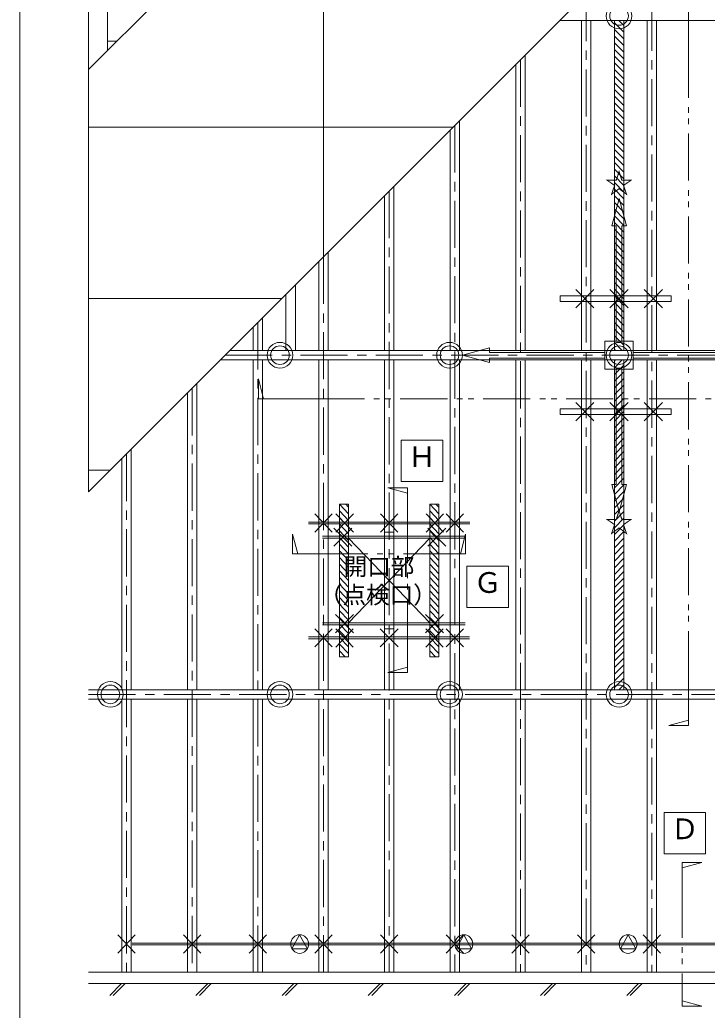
# Model space of a CAD drawing. Units: millimetres on the paper, enlarged 20 times, with parts at other scales. Extents: x -4155 to 4045, y -2866 to 2834.
# Drawn here: x -4155 to -2695, y -930 to 1172 of the extents above; entities that cross this region are included whole.
import ezdxf
from ezdxf.enums import TextEntityAlignment as Align

# ---------------------------------------------------------------- set-up
doc = ezdxf.new("R2010")
doc.units = ezdxf.units.MM
doc.header["$LTSCALE"] = 20
doc.linetypes.add('CHAIN1', pattern=[8, 5, -1, 1, -1])
doc.linetypes.add('DOUBLE_CHAIN1', pattern=[8.8, 5, -1, 0.6, -0.6, 0.6, -1])
for name, color, linetype, lineweight in [('0-0_基本', 7, 'Continuous', 9), ('0-1_軸組', 7, 'Continuous', 9), ('0-2_インサート', 7, 'Continuous', 9), ('0-3_文字', 7, 'Continuous', 9), ('0-4_ブレース', 7, 'Continuous', 9), ('0-5_仕上', 7, 'Continuous', 9), ('F-0_図枠', 7, 'Continuous', 9)]:
    doc.layers.add(name, color=color, linetype=linetype, lineweight=lineweight)
doc.styles.add('ＭＳ ゴシック', font='')
doc.styles.get('ＭＳ ゴシック').set_extended_font_data('MS Gothic')

msp = doc.modelspace()

# ---------------------------------------------------------------- linework, layer by layer
at = {"layer": '0-0_基本', "color": 4, "linetype": 'CHAIN1'}
for p, q in [((-2812.81, 1366.61), (-2812.81, -849.29)), ((-2952.27, 1227.15), (-2952.27, -849.29)), ((-3091.73, 1087.69), (-3091.73, -849.29)), ((-3231.19, 948.23), (-3231.19, -849.29)), ((-3370.65, 808.77), (-3370.65, -849.29)), ((-3510.11, 669.31), (-3510.11, -849.29)), ((-3649.57, 529.85), (-3649.57, -849.29)), ((-3718.85, 460.57), (-1808.94, 460.57)), ((-3789.03, 390.39), (-3789.03, -849.29)), ((-3928.49, 250.93), (-3928.49, -849.29)), ((-4008.94, -259.43), (-1808.94, -259.43))]:
    msp.add_line(p, q, dxfattribs=at)
at = {"layer": '0-0_基本'}
for p, q in [((-2974.61, 561.3), (-2936.07, 599.84)), ((-2974.61, 599.84), (-2936.07, 561.3)), ((-2901.81, 561.3), (-2863.27, 599.84)), ((-2901.81, 599.84), (-2863.27, 561.3)), ((-2829.01, 561.3), (-2790.47, 599.84)), ((-2829.01, 599.84), (-2790.47, 561.3)), ((-2974.61, 359.84), (-2936.07, 321.3)), ((-2974.61, 321.3), (-2936.07, 359.84)), ((-2901.81, 359.84), (-2863.27, 321.3)), ((-2901.81, 321.3), (-2863.27, 359.84)), ((-2829.01, 359.84), (-2790.47, 321.3)), ((-2829.01, 321.3), (-2790.47, 359.84)), ((-3541.96, 106.46), (-3199.42, 106.46)), ((-3528.56, 85.19), (-3491.65, 123.73)), ((-3528.56, 123.73), (-3491.65, 85.19)), ((-3483.63, 85.19), (-3446.72, 123.73)), ((-3483.63, 123.73), (-3446.72, 85.19)), ((-3389.1, 85.19), (-3352.19, 123.73)), ((-3389.1, 123.73), (-3352.19, 85.19)), ((-3292.07, 85.19), (-3255.16, 123.73)), ((-3292.07, 123.73), (-3255.16, 85.19)), ((-3249.64, 85.19), (-3212.73, 123.73)), ((-3249.64, 123.73), (-3212.73, 85.19)), ((-3541.96, 102.46), (-3199.42, 102.46)), ((-3488.42, 93.57), (-3449.88, 55.04)), ((-3488.42, 55.04), (-3449.88, 93.57)), ((-3288.56, 93.6), (-3250.02, 55.06)), ((-3288.56, 55.06), (-3250.02, 93.6)), ((-3512.25, 76.3), (-3209.32, 76.3)), ((-3512.25, 72.3), (-3209.32, 72.3)), ((-3484.76, -90.11), (-3446.22, -128.65)), ((-3484.76, -128.65), (-3446.22, -90.11)), ((-3293.59, -128.67), (-3255.06, -90.14)), ((-3293.59, -90.14), (-3255.06, -128.67)), ((-3528.56, -158.81), (-3491.65, -120.27)), ((-3528.56, -120.27), (-3491.65, -158.81)), ((-3512.25, -107.7), (-3209.32, -107.7)), ((-3512.25, -111.7), (-3209.32, -111.7)), ((-3483.95, -159.05), (-3447.04, -120.51)), ((-3483.95, -120.51), (-3447.04, -159.05)), ((-3389.92, -158.81), (-3351.38, -120.27)), ((-3389.92, -120.27), (-3351.38, -158.81)), ((-3292.78, -159.05), (-3255.87, -120.51)), ((-3292.78, -120.51), (-3255.87, -159.05)), ((-3249.64, -158.81), (-3212.73, -120.27)), ((-3249.64, -120.27), (-3212.73, -158.81)), ((-3541.96, -137.54), (-3200.38, -137.54)), ((-3541.96, -141.54), (-3200.38, -141.54)), ((-3946.94, -808.56), (-3910.03, -770.02)), ((-3946.94, -770.02), (-3910.03, -808.56)), ((-3807.48, -808.56), (-3770.57, -770.02)), ((-3807.48, -770.02), (-3770.57, -808.56)), ((-3668.02, -808.56), (-3631.11, -770.02)), ((-3668.02, -770.02), (-3631.11, -808.56)), ((-3528.56, -808.56), (-3491.65, -770.02)), ((-3528.56, -770.02), (-3491.65, -808.56)), ((-3389.1, -808.56), (-3352.19, -770.02)), ((-3389.1, -770.02), (-3352.19, -808.56)), ((-3249.64, -770.02), (-3212.73, -808.56)), ((-3249.64, -808.56), (-3212.73, -770.02)), ((-3110.18, -770.02), (-3073.27, -808.56)), ((-3110.18, -808.56), (-3073.27, -770.02)), ((-2970.72, -770.02), (-2933.81, -808.56)), ((-2970.72, -808.56), (-2933.81, -770.02)), ((-2831.26, -770.02), (-2794.35, -808.56)), ((-2831.26, -808.56), (-2794.35, -770.02)), ((-3916.17, -787.29), (-1808.94, -787.29)), ((-3916.17, -791.29), (-1808.94, -791.29)), ((-4008.94, -849.29), (-1808.94, -849.29)), ((-1784.94, -873.29), (-4008.94, -873.29)), ((-3963.77, -898.31), (-3938.75, -873.29)), ((-3956.32, -898.31), (-3931.3, -873.29)), ((-3780.86, -898.31), (-3755.83, -873.29)), ((-3773.4, -898.31), (-3748.38, -873.29)), ((-3597.94, -898.31), (-3572.92, -873.29)), ((-3590.49, -898.31), (-3565.47, -873.29)), ((-3415.03, -898.31), (-3390.01, -873.29)), ((-3407.58, -898.31), (-3382.56, -873.29)), ((-3232.12, -898.31), (-3207.09, -873.29)), ((-3224.67, -898.31), (-3199.64, -873.29)), ((-3049.2, -898.31), (-3024.18, -873.29)), ((-3041.75, -898.31), (-3016.73, -873.29)), ((-2866.29, -898.31), (-2841.27, -873.29)), ((-2858.84, -898.31), (-2833.82, -873.29))]:
    msp.add_line(p, q, dxfattribs=at)
at = {"layer": '0-1_軸組'}
for p, q in [((-1808.94, 1170.57), (-3008.85, 1170.57)), ((-2962.27, 1170.57), (-2962.27, 470.57)), ((-2942.27, 1170.57), (-2942.27, 470.57)), ((-2892.54, 470.57), (-2892.54, 1170.57)), ((-2892.54, 1166.15), (-2872.54, 1146.15)), ((-2882.81, 1170.57), (-2872.54, 1160.29)), ((-2872.54, 1170.57), (-2872.54, 470.57)), ((-2822.81, 1170.57), (-2822.81, 470.57)), ((-2802.81, 1170.57), (-2802.81, 470.57)), ((-2892.54, 1152.01), (-2872.54, 1132.01)), ((-2892.54, 1137.87), (-2872.54, 1117.87)), ((-2892.54, 1123.72), (-2872.54, 1103.72)), ((-3081.73, 1097.69), (-3081.73, 470.57)), ((-2892.54, 1109.58), (-2872.54, 1089.58)), ((-2892.54, 1095.44), (-2872.54, 1075.44)), ((-3101.73, 1077.69), (-3101.73, 470.57)), ((-2892.54, 1081.3), (-2872.54, 1061.3)), ((-2892.54, 1067.16), (-2872.54, 1047.16)), ((-2892.54, 1053.01), (-2872.54, 1033.01)), ((-2892.54, 1038.87), (-2872.54, 1018.87)), ((-2892.54, 1024.73), (-2872.54, 1004.73)), ((-2892.54, 1010.59), (-2872.54, 990.59)), ((-2892.54, 996.44), (-2872.54, 976.44)), ((-2892.54, 982.3), (-2872.54, 962.3)), ((-2892.54, 968.16), (-2872.54, 948.16)), ((-3221.19, 958.23), (-3221.19, 470.57)), ((-2892.54, 954.02), (-2872.54, 934.02)), ((-3241.19, 938.23), (-3241.19, 470.57)), ((-2892.54, 939.88), (-2872.54, 919.88)), ((-2892.54, 925.73), (-2872.54, 905.73)), ((-2892.54, 911.59), (-2872.54, 891.59)), ((-2892.54, 897.45), (-2872.54, 877.45)), ((-2892.54, 883.31), (-2872.54, 863.31)), ((-2892.54, 869.17), (-2872.54, 849.17)), ((-2892.54, 855.02), (-2872.54, 835.02)), ((-2892.54, 840.88), (-2872.54, 820.88)), ((-2892.54, 826.74), (-2872.54, 806.74)), ((-3360.65, 818.77), (-3360.65, 470.57)), ((-2892.54, 812.6), (-2872.54, 792.6)), ((-3380.65, 798.77), (-3380.65, 470.57)), ((-2892.54, 798.45), (-2872.54, 778.45)), ((-2892.54, 784.31), (-2872.54, 764.31)), ((-2892.54, 770.17), (-2872.54, 750.17)), ((-2892.54, 756.03), (-2872.54, 736.03)), ((-2892.54, 741.89), (-2872.54, 721.89)), ((-2892.54, 727.74), (-2872.54, 707.74)), ((-2892.54, 713.6), (-2872.54, 693.6)), ((-2892.54, 699.46), (-2872.54, 679.46)), ((-3500.11, 679.31), (-3500.11, 470.57)), ((-2892.54, 685.32), (-2872.54, 665.32)), ((-3520.11, 659.31), (-3520.11, 470.57)), ((-2892.54, 671.18), (-2872.54, 651.18)), ((-2892.54, 657.03), (-2872.54, 637.03)), ((-2892.54, 642.89), (-2872.54, 622.89)), ((-2892.54, 628.75), (-2872.54, 608.75)), ((-2892.54, 614.61), (-2872.54, 594.61)), ((-3589.84, 589.58), (-3589.84, 470.57)), ((-3569.84, 609.58), (-3569.84, 470.57)), ((-2892.54, 600.46), (-2872.54, 580.46)), ((-3007.28, 586.57), (-2771.58, 586.57)), ((-3007.28, 586.57), (-3007.28, 574.57)), ((-3007.28, 574.57), (-2771.58, 574.57)), ((-2892.54, 586.32), (-2872.54, 566.32)), ((-2892.54, 572.18), (-2872.54, 552.18)), ((-2771.58, 586.57), (-2771.58, 574.57)), ((-2892.54, 558.04), (-2872.54, 538.04)), ((-3639.57, 539.85), (-3639.57, 470.57)), ((-2892.54, 543.9), (-2872.54, 523.9)), ((-2892.54, 529.75), (-2872.54, 509.75)), ((-3659.57, 519.85), (-3659.57, 470.57)), ((-2892.54, 515.61), (-2872.54, 495.61)), ((-2892.54, 501.47), (-2872.54, 481.47)), ((-2892.54, 487.33), (-2875.78, 470.57)), ((-1808.94, 470.57), (-3708.85, 470.57)), ((-2892.54, 473.19), (-2889.92, 470.57)), ((-1808.94, 450.57), (-3728.85, 450.57)), ((-3659.57, 450.57), (-3659.57, -249.43)), ((-3639.57, 450.57), (-3639.57, -249.43)), ((-3520.11, 450.57), (-3520.11, -249.43)), ((-3500.11, 450.57), (-3500.11, -249.43)), ((-3380.65, 450.57), (-3380.65, -249.43)), ((-3360.65, 450.57), (-3360.65, -249.43)), ((-3241.19, 450.57), (-3241.19, -249.43)), ((-3221.19, 450.57), (-3221.19, -249.43)), ((-3101.73, 450.57), (-3101.73, -249.43)), ((-3081.73, 450.57), (-3081.73, -249.43)), ((-2962.27, 450.57), (-2962.27, -249.43)), ((-2942.27, 450.57), (-2942.27, -249.43)), ((-2892.54, 447.95), (-2889.92, 450.57)), ((-2892.54, 450.57), (-2892.54, -249.43)), ((-2892.54, 433.81), (-2875.78, 450.57)), ((-2872.54, -249.43), (-2872.54, 450.57)), ((-2822.81, 450.57), (-2822.81, -249.43)), ((-2802.81, 450.57), (-2802.81, -249.43)), ((-2892.54, 419.67), (-2872.54, 439.67)), ((-2892.54, 405.52), (-2872.54, 425.52)), ((-3779.03, 400.39), (-3779.03, -249.43)), ((-2892.54, 391.38), (-2872.54, 411.38)), ((-3799.03, 380.39), (-3799.03, -249.43)), ((-2892.54, 377.24), (-2872.54, 397.24)), ((-2892.54, 363.1), (-2872.54, 383.1)), ((-2892.54, 348.95), (-2872.54, 368.95)), ((-2892.54, 334.81), (-2872.54, 354.81)), ((-2892.54, 320.67), (-2872.54, 340.67)), ((-2771.58, 334.57), (-2771.58, 346.57)), ((-3007.28, 334.57), (-2771.58, 334.57)), ((-2892.54, 306.53), (-2872.54, 326.53)), ((-2892.54, 292.39), (-2872.54, 312.39)), ((-2892.54, 278.24), (-2872.54, 298.24)), ((-2892.54, 264.1), (-2872.54, 284.1)), ((-3918.49, 260.93), (-3918.49, -249.43)), ((-2892.54, 249.96), (-2872.54, 269.96)), ((-2892.54, 235.82), (-2872.54, 255.82)), ((-3938.49, 240.93), (-3938.49, -249.43)), ((-2892.54, 221.68), (-2872.54, 241.68)), ((-2892.54, 207.53), (-2872.54, 227.53)), ((-2892.54, 193.39), (-2872.54, 213.39)), ((-2892.54, 179.25), (-2872.54, 199.25)), ((-2892.54, 165.11), (-2872.54, 185.11)), ((-2892.54, 150.96), (-2872.54, 170.96)), ((-3361.07, 154.46), (-3361.07, 85.19)), ((-2892.54, 136.82), (-2872.54, 156.82)), ((-3476.01, 144.46), (-3456.85, 144.46)), ((-3476.01, -179.54), (-3476.01, 144.46)), ((-3476.01, 144.05), (-3456.85, 124.05)), ((-3476.01, 129.91), (-3456.85, 109.91)), ((-3462.85, 144.46), (-3456.85, 138.2)), ((-3456.85, 144.46), (-3456.85, -179.54)), ((-3284.44, 144.46), (-3265.29, 144.46)), ((-3284.44, -179.54), (-3284.44, 144.46)), ((-3284.44, 144.05), (-3265.29, 124.05)), ((-3284.44, 129.91), (-3265.29, 109.91)), ((-3271.29, 144.46), (-3265.29, 138.2)), ((-3265.29, 144.46), (-3265.29, -179.54)), ((-2892.54, 122.68), (-2872.54, 142.68)), ((-2892.54, 108.54), (-2872.54, 128.54)), ((-3476.01, 115.77), (-3456.85, 95.77)), ((-3284.44, 115.77), (-3265.29, 95.77)), ((-2892.54, 94.4), (-2872.54, 114.4)), ((-3476.01, 101.63), (-3456.85, 81.63)), ((-3476.01, 87.49), (-3456.85, 67.49)), ((-3284.44, 101.63), (-3265.29, 81.63)), ((-3284.44, 87.49), (-3265.29, 67.49)), ((-2892.54, 80.25), (-2872.54, 100.25)), ((-2892.54, 66.11), (-2872.54, 86.11)), ((-3476.01, 73.34), (-3456.85, 53.34)), ((-3284.44, 73.34), (-3265.29, 53.34)), ((-2892.54, 51.97), (-2872.54, 71.97)), ((-3476.01, 59.2), (-3456.85, 39.2)), ((-3476.01, 45.06), (-3456.85, 25.06)), ((-3284.44, 59.2), (-3265.29, 39.2)), ((-3284.44, 45.06), (-3265.29, 25.06)), ((-2892.54, 37.83), (-2872.54, 57.83)), ((-2892.54, 23.69), (-2872.54, 43.69)), ((-3476.01, 30.92), (-3456.85, 10.92)), ((-3284.44, 30.92), (-3265.29, 10.92)), ((-2892.54, 9.54), (-2872.54, 29.54)), ((-3476.01, 16.78), (-3456.85, -3.22)), ((-3476.01, 2.63), (-3456.85, -17.37)), ((-3284.44, 16.78), (-3265.29, -3.22)), ((-3284.44, 2.63), (-3265.29, -17.37)), ((-2892.54, -4.6), (-2872.54, 15.4)), ((-2892.54, -18.74), (-2872.54, 1.26)), ((-3476.01, -11.51), (-3456.85, -31.51)), ((-3284.44, -11.51), (-3265.29, -31.51)), ((-2892.54, -32.88), (-2872.54, -12.88)), ((-3476.01, -25.65), (-3456.85, -45.65)), ((-3476.01, -39.79), (-3456.85, -59.79)), ((-3284.44, -25.65), (-3265.29, -45.65)), ((-3284.44, -39.79), (-3265.29, -59.79)), ((-2892.54, -47.02), (-2872.54, -27.02)), ((-2892.54, -61.17), (-2872.54, -41.17)), ((-3476.01, -53.94), (-3456.85, -73.94)), ((-3284.44, -53.94), (-3265.29, -73.94)), ((-2892.54, -75.31), (-2872.54, -55.31)), ((-3476.01, -68.08), (-3456.85, -88.08)), ((-3476.01, -82.22), (-3456.85, -102.22)), ((-3284.44, -68.08), (-3265.29, -88.08)), ((-3284.44, -82.22), (-3265.29, -102.22)), ((-2892.54, -89.45), (-2872.54, -69.45)), ((-2892.54, -103.59), (-2872.54, -83.59)), ((-3476.01, -96.36), (-3456.85, -116.36)), ((-3284.44, -96.36), (-3265.29, -116.36)), ((-2892.54, -117.74), (-2872.54, -97.74)), ((-3476.01, -110.5), (-3456.85, -130.5)), ((-3476.01, -124.65), (-3456.85, -144.65)), ((-3380.23, -120.27), (-3361.07, -120.27)), ((-3284.44, -110.5), (-3265.29, -130.5)), ((-3284.44, -124.65), (-3265.29, -144.65)), ((-2892.54, -131.88), (-2872.54, -111.88)), ((-2892.54, -146.02), (-2872.54, -126.02)), ((-3476.01, -138.79), (-3456.85, -158.79)), ((-3284.44, -138.79), (-3265.29, -158.79)), ((-2892.54, -160.16), (-2872.54, -140.16)), ((-3476.01, -152.93), (-3456.85, -172.93)), ((-3476.01, -167.07), (-3464.07, -179.54)), ((-3284.44, -152.93), (-3265.29, -172.93)), ((-3284.44, -167.07), (-3272.5, -179.54)), ((-2892.54, -174.3), (-2872.54, -154.3)), ((-3456.85, -179.54), (-3476.01, -179.54)), ((-3265.29, -179.54), (-3284.44, -179.54)), ((-2892.54, -188.45), (-2872.54, -168.45)), ((-2892.54, -202.59), (-2872.54, -182.59)), ((-2892.54, -216.73), (-2872.54, -196.73)), ((-2892.54, -230.87), (-2872.54, -210.87)), ((-2892.54, -245.01), (-2872.54, -225.01)), ((-1808.94, -249.43), (-4008.94, -249.43)), ((-2882.81, -249.43), (-2872.54, -239.16)), ((-1808.94, -269.43), (-4008.94, -269.43)), ((-3938.49, -269.43), (-3938.49, -849.29)), ((-3918.49, -269.43), (-3918.49, -849.29)), ((-3799.03, -269.43), (-3799.03, -849.29)), ((-3779.03, -269.43), (-3779.03, -849.29)), ((-3659.57, -269.43), (-3659.57, -849.29)), ((-3639.57, -269.43), (-3639.57, -849.29)), ((-3520.11, -269.43), (-3520.11, -849.29)), ((-3500.11, -269.43), (-3500.11, -849.29)), ((-3380.65, -269.43), (-3380.65, -849.29)), ((-3360.65, -269.43), (-3360.65, -849.29)), ((-3241.19, -269.43), (-3241.19, -849.29)), ((-3221.19, -269.43), (-3221.19, -849.29)), ((-3101.73, -269.43), (-3101.73, -849.29)), ((-3081.73, -269.43), (-3081.73, -849.29)), ((-2962.27, -269.43), (-2962.27, -849.29)), ((-2942.27, -269.43), (-2942.27, -849.29)), ((-2822.81, -269.43), (-2822.81, -849.29)), ((-2802.81, -269.43), (-2802.81, -849.29))]:
    msp.add_line(p, q, dxfattribs=at)
for points in [[(-3007.28, 334.57), (-3007.28, 346.57), (-2771.58, 346.57)], [(-3380.23, 154.46), (-3380.23, 85.19), (-3361.07, 85.19)]]:
    msp.add_lwpolyline(points, dxfattribs=at)
at = {"layer": '0-2_インサート'}
for p, q in [((-3560.68, -769.51), (-3577.09, -799.18)), ((-3544.28, -799.18), (-3560.68, -769.51)), ((-3212.03, -769.51), (-3228.44, -799.18)), ((-3212.03, -769.51), (-3228.44, -799.18)), ((-3195.63, -799.18), (-3212.03, -769.51)), ((-3195.63, -799.18), (-3212.03, -769.51)), ((-2863.38, -769.51), (-2879.79, -799.18)), ((-2846.98, -799.18), (-2863.38, -769.51)), ((-3577.09, -799.18), (-3544.28, -799.18)), ((-3228.44, -799.18), (-3195.63, -799.18)), ((-3228.44, -799.18), (-3195.63, -799.18)), ((-2879.79, -799.18), (-2846.98, -799.18))]:
    msp.add_line(p, q, dxfattribs=at)
for centre, radius in [((-2882.54, 1180.57), 27.25), ((-2882.54, 1180.57), 19.78), ((-3602.54, 460.57), 27.25), ((-3242.54, 460.57), 27.25), ((-2882.54, 460.57), 27.25), ((-3602.54, 460.57), 19.78), ((-3242.54, 460.57), 19.78), ((-2882.54, 460.57), 19.78), ((-3962.54, -259.43), 27.25), ((-3962.54, -259.43), 19.78), ((-3602.54, -259.43), 27.25), ((-3602.54, -259.43), 19.78), ((-3242.54, -259.43), 27.25), ((-3242.54, -259.43), 19.78), ((-2882.54, -259.43), 27.25), ((-2882.54, -259.43), 19.78)]:
    msp.add_circle(centre, radius, dxfattribs=at)
for centre in [(-3560.68, -789.29), (-3212.03, -789.29), (-3212.03, -789.29), (-2863.38, -789.29)]:
    msp.add_ellipse(centre, major_axis=(0, 19.78), ratio=0.95783, dxfattribs=at)
at = {"layer": '0-3_文字'}
for p, q in [((-2735.17, 1107.05), (-2735.17, 1232.45)), ((-3648.36, 410.05), (-3637.14, 368.2)), ((-3648.36, 368.2), (-3648.36, 410.05)), ((-3522.96, 368.2), (-3648.36, 368.2)), ((-3344.91, 280.12), (-3256.91, 280.12)), ((-3344.91, 192.12), (-3344.91, 280.12)), ((-3256.91, 280.12), (-3256.91, 192.12)), ((-3256.91, 192.12), (-3344.91, 192.12)), ((-3373.73, 178.96), (-3331.88, 167.74)), ((-3331.88, 178.96), (-3373.73, 178.96)), ((-3331.88, 178.96), (-3331.88, 118.96)), ((-3576.01, 80.97), (-3564.8, 39.12)), ((-3576.01, 39.12), (-3576.01, 80.97)), ((-3208.27, 80.97), (-3219.48, 39.12)), ((-3208.27, 39.12), (-3208.27, 80.97)), ((-3576.01, 39.12), (-3516.01, 39.12)), ((-3208.27, 39.12), (-3268.27, 39.12)), ((-3205.45, 13.07), (-3117.45, 13.07)), ((-3205.45, -74.93), (-3205.45, 13.07)), ((-3117.45, 13.07), (-3117.45, -74.93)), ((-3117.45, -74.93), (-3205.45, -74.93)), ((-3331.88, -212.65), (-3331.88, -152.65)), ((-3373.73, -212.65), (-3331.88, -201.44)), ((-2735.17, -200.17), (-2735.17, -325.56)), ((-3331.88, -212.65), (-3373.73, -212.65)), ((-2777.02, -325.56), (-2735.17, -314.35)), ((-2735.17, -325.56), (-2777.02, -325.56)), ((-2787.06, -509.8), (-2699.06, -509.8)), ((-2787.06, -597.8), (-2787.06, -509.8)), ((-2699.06, -509.8), (-2699.06, -597.8)), ((-2699.06, -597.8), (-2787.06, -597.8)), ((-2748.52, -616.12), (-2748.52, -676.12)), ((-2706.67, -616.12), (-2748.52, -627.34)), ((-2748.52, -616.12), (-2706.67, -616.12)), ((-2748.52, -861.16), (-2748.52, -921.16)), ((-2706.67, -921.16), (-2748.52, -909.95)), ((-2748.52, -921.16), (-2706.67, -921.16))]:
    msp.add_line(p, q, dxfattribs=at)
at = {"layer": '0-3_文字', "color": 4, "linetype": 'DOUBLE_CHAIN1'}
for p, q in [((-2735.17, 1107.05), (-2735.17, -200.17)), ((-3522.96, 368.2), (-2249.68, 368.2)), ((-3331.88, 118.96), (-3331.88, -152.65)), ((-3516.01, 39.12), (-3268.27, 39.12)), ((-2748.52, -676.12), (-2748.52, -861.16))]:
    msp.add_line(p, q, dxfattribs=at)
at = {"layer": '0-4_ブレース'}
for p, q in [((-3510.11, 669.31), (-3510.11, 1565.4)), ((-2882.54, 793.32), (-2898.07, 735.36)), ((-2882.54, 793.32), (-2867.01, 735.36)), ((-2888.54, 735.36), (-2898.07, 735.36)), ((-2888.54, 490.57), (-2888.54, 735.36)), ((-2867.01, 735.36), (-2876.54, 735.36)), ((-2876.54, 490.57), (-2876.54, 735.36)), ((-3215.29, 460.57), (-3157.34, 476.1)), ((-3157.34, 476.1), (-3157.34, 466.57)), ((-2912.54, 466.57), (-3157.34, 466.57)), ((-2852.54, 466.57), (-2607.74, 466.57)), ((-3215.29, 460.57), (-3157.34, 445.04)), ((-3157.34, 454.57), (-3157.34, 445.04)), ((-2912.54, 454.57), (-3157.34, 454.57)), ((-2852.54, 454.57), (-2607.74, 454.57)), ((-2876.54, 433.32), (-2888.54, 433.32)), ((-2876.54, 433.32), (-2888.54, 433.32)), ((-2888.54, 433.32), (-2888.54, 185.77)), ((-2888.54, 430.57), (-2888.54, 185.77)), ((-2876.54, 430.57), (-2876.54, 185.77)), ((-2876.54, 430.57), (-2876.54, 185.77)), ((-2882.54, 127.82), (-2898.07, 185.77)), ((-2898.07, 185.77), (-2888.54, 185.77)), ((-2882.54, 127.82), (-2898.07, 185.77)), ((-2888.54, 185.77), (-2898.07, 185.77)), ((-2882.54, 127.82), (-2867.01, 185.77)), ((-2882.54, 127.82), (-2867.01, 185.77)), ((-2876.54, 185.77), (-2867.01, 185.77)), ((-2867.01, 185.77), (-2876.54, 185.77))]:
    msp.add_line(p, q, dxfattribs=at)
msp.add_lwpolyline([(-2912.54, 430.57), (-2852.54, 430.57), (-2852.54, 490.57), (-2912.54, 490.57)], close=True, dxfattribs=at)
at = {"layer": '0-5_仕上'}
for p, q in [((-4008.94, 1066.57), (-4008.94, 2096.57)), ((-4008.94, 1066.57), (-2978.94, 2096.57)), ((-2082.85, 2096.57), (-4008.94, 170.48)), ((-3968.94, 2096.57), (-3968.94, 1106.57)), ((-3948.54, 1126.97), (-3968.94, 1126.97)), ((-4008.94, 1066.57), (-4008.94, 170.48)), ((-4008.94, 944.57), (-3234.85, 944.57)), ((-4008.94, 580.57), (-3598.85, 580.57)), ((-4008.94, 216.57), (-3962.54, 216.57)), ((-3494.49, 72.46), (-3246.13, 72.46)), ((-3456.85, -107.54), (-3284.44, 72.46)), ((-3456.85, 72.46), (-3284.44, -107.54)), ((-3284.44, 72.46), (-3284.44, -107.54)), ((-3494.49, -111.54), (-3246.13, -111.54)), ((-3280.65, -107.54), (-3460.65, -107.54))]:
    msp.add_line(p, q, dxfattribs=at)
msp.add_lwpolyline([(-3284.44, -107.54), (-3456.85, -107.54), (-3456.85, 72.46), (-3284.44, 72.46)], dxfattribs=at)
at = {"layer": 'F-0_図枠'}
msp.add_line((-4154.85, -2865.65), (-4154.85, 2834.35), dxfattribs=at)

# ---------------------------------------------------------------- texts
at = {"layer": '0-1_軸組', "style": 'ＭＳ ゴシック'}
for p in [(-2912.54, 790.57), (-2912.54, 70.57)]:
    msp.add_text('☆', height=43.99, dxfattribs=at).set_placement(p, align=Align.BOTTOM_LEFT)
at = {"layer": '0-3_文字', "style": 'ＭＳ ゴシック'}
for s, height, p in [('Ｈ', 43.99, (-3330.98, 209.94)), ('開口部', 36.66, (-3467.14, -17.54)), ('Ｇ', 43.99, (-3191.52, -57.11)), ('（点検口）', 36.66, (-3519.52, -77.54)), ('Ｄ', 43.99, (-2773.14, -579.98))]:
    msp.add_text(s, height=height, dxfattribs=at).set_placement(p, align=Align.BOTTOM_LEFT)

doc.saveas('drawing.dxf')
